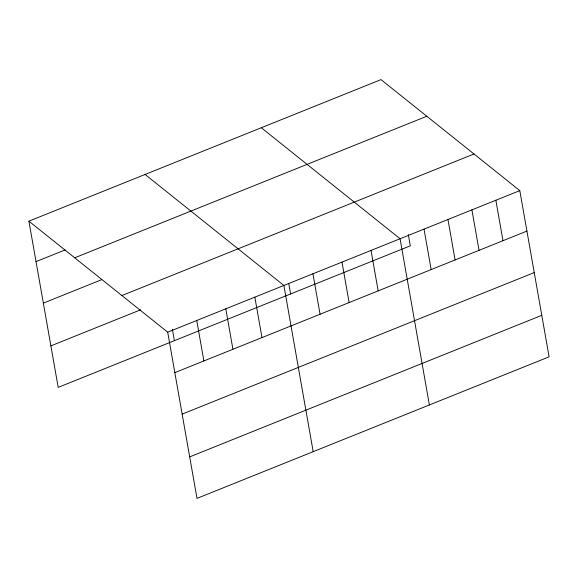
<?xml version="1.0" encoding="UTF-8"?>
<svg xmlns="http://www.w3.org/2000/svg" width="578" height="578" viewBox="0 0 578 578"><rect width="100%" height="100%" fill="white"/><g stroke="black" fill="none" stroke-linecap="round" stroke-linejoin="round"><path stroke-width="0.87" d="M28.9 221.172L380.996 79.62L519.795 190.624L549.1 356.828L197.004 498.38L167.699 332.177L28.9 221.172L58.205 387.376L410.301 245.823L408.321 234.581M36.031 261.617L65.083 249.942M74.707 257.802L426.795 116.25M43.35 303.118L101.446 279.766M121.893 295.546L473.989 153.994M50.886 345.875L140.519 309.844M167.699 332.177L519.795 190.624M174.831 372.629L526.926 231.077M182.149 414.123L534.245 272.578M189.685 456.88L541.781 315.328M261.285 127.745L400.084 238.75L429.389 404.961M145.092 174.455L283.892 285.467L313.197 451.671M495.852 200.248L502.983 240.701M471.908 209.872L479.039 250.325M447.964 219.503L455.096 259.948M424.021 229.126L431.159 269.579M371.033 250.433L378.164 290.879M341.988 262.109L349.119 302.561M312.936 273.784L320.067 314.237M288.762 283.574L290.589 293.949M254.84 297.143L261.979 337.595M225.796 308.818L232.927 349.271M196.744 320.501L203.882 360.947M172.417 329.424L174.397 340.666"/></g></svg>
